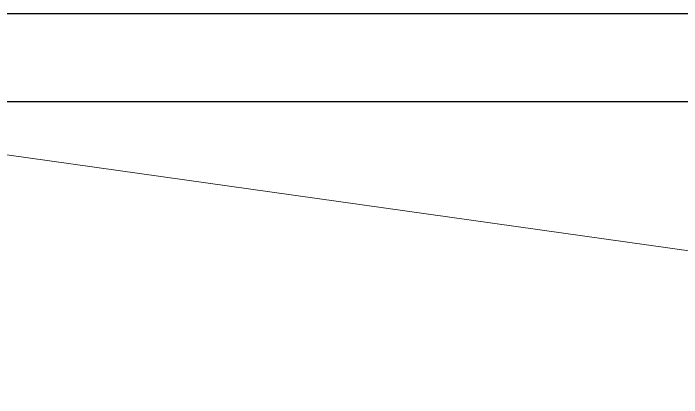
# Model space of a CAD drawing. Extents: x -75 to 1905, y -1183 to 75.
# Drawn here: x 47.9 to 122.6, y -882 to -839 of the extents above; entities that cross this region are included whole.
import ezdxf

# ---------------------------------------------------------------- set-up
doc = ezdxf.new("R2010")
doc.units = 0
doc.layers.add('IQ_200_2D', color=1, linetype='Continuous')
doc.layers.add('IQ_200_3D', color=1, linetype='Continuous')

# ---------------------------------------------------------------- blocks, each defined once
blk = doc.blocks.new('RINSE_INT')
at = {"layer": 'IQ_200_2D'}
for p, q in [((2, -839), (342, -839)), ((339, -848.891), (5, -848.891))]:
    blk.add_line(p, q, dxfattribs=at)
at = {"layer": 'IQ_200_3D', "lineweight": 18}
mesh = blk.add_polyface(dxfattribs=at)
corners = [(309.693, -891.8, 1785), (310.536, -891.488, 1785), (341.352, -868.683, 1785), (342, -867.397, 1785), (342, -851.891, 1785), (341.898, -851.115, 1785), (341.598, -850.391, 1785), (341.121, -849.77, 1785), (340.5, -849.293, 1785), (339.776, -848.993, 1785), (339, -848.891, 1785), (5, -848.891, 1785), (4.224, -848.993, 1785), (3.5, -849.293, 1785), (2.879, -849.77, 1785), (2.402, -850.391, 1785), (2.102, -851.115, 1785), (2, -851.891, 1785), (2, -867.397, 1785), (2.648, -868.683, 1785), (33.886, -891.8, 1785)]
mesh.append_faces([[corners[k] for k in face] for face in [(14, 12, 13)]], dxfattribs={"vtx0": -1})
mesh.append_faces([[corners[k] for k in face] for face in [(16, 11, 12), (11, 20, 0, 10)]], dxfattribs={"vtx0": -1, "vtx2": -1})
mesh.append_faces([[corners[k] for k in face] for face in [(11, 18, 19, 20), (10, 0, 1, 2), (10, 2, 3, 4)]], dxfattribs={"vtx0": -1, "vtx3": -1})
mesh.append_faces([[corners[k] for k in face] for face in [(17, 18, 11, 16)]], dxfattribs={"vtx1": -1, "vtx2": -1})
mesh.append_faces([[corners[k] for k in face] for face in [(4, 5, 6)]], dxfattribs={"vtx2": -1})
mesh.append_faces([[corners[k] for k in face] for face in [(14, 15, 16, 12), (8, 9, 10, 4), (6, 7, 8, 4)]], dxfattribs={"vtx2": -1, "vtx3": -1})
mesh = blk.add_polyface(dxfattribs=at)
corners = [(309.693, -891.8, 188), (33.886, -891.8, 188), (2.648, -868.683, 188), (2, -867.397, 188), (2, -851.891, 188), (2.102, -851.115, 188), (2.402, -850.391, 188), (2.879, -849.77, 188), (3.5, -849.293, 188), (4.224, -848.993, 188), (5, -848.891, 188), (339, -848.891, 188), (339.776, -848.993, 188), (340.5, -849.293, 188), (341.121, -849.77, 188), (341.598, -850.391, 188), (341.898, -851.115, 188), (342, -851.891, 188), (342, -867.397, 188), (341.352, -868.683, 188), (310.536, -891.488, 188)]
mesh.append_faces([[corners[k] for k in face] for face in [(9, 7, 8)]], dxfattribs={"vtx0": -1})
mesh.append_faces([[corners[k] for k in face] for face in [(5, 9, 10, 4), (0, 10, 11)]], dxfattribs={"vtx0": -1, "vtx2": -1})
mesh.append_faces([[corners[k] for k in face] for face in [(11, 19, 20, 0), (10, 0, 1, 2), (10, 2, 3, 4)]], dxfattribs={"vtx0": -1, "vtx3": -1})
mesh.append_faces([[corners[k] for k in face] for face in [(18, 19, 11, 17)]], dxfattribs={"vtx1": -1, "vtx2": -1})
mesh.append_faces([[corners[k] for k in face] for face in [(15, 16, 17)]], dxfattribs={"vtx2": -1})
mesh.append_faces([[corners[k] for k in face] for face in [(13, 14, 15, 17), (11, 12, 13, 17), (5, 6, 7, 9)]], dxfattribs={"vtx2": -1, "vtx3": -1})
mesh = blk.add_polyface(dxfattribs=at)
corners = [(339, -848.891, 1785), (339, -848.891, 188), (5, -848.891, 188), (5, -848.891, 1785)]
mesh.append_faces([[corners[k] for k in face] for face in [(0, 1, 2, 3)]])

msp = doc.modelspace()

# ---------------------------------------------------------------- block references
msp.add_blockref('RINSE_INT', (0, 0))

doc.saveas('drawing.dxf')
